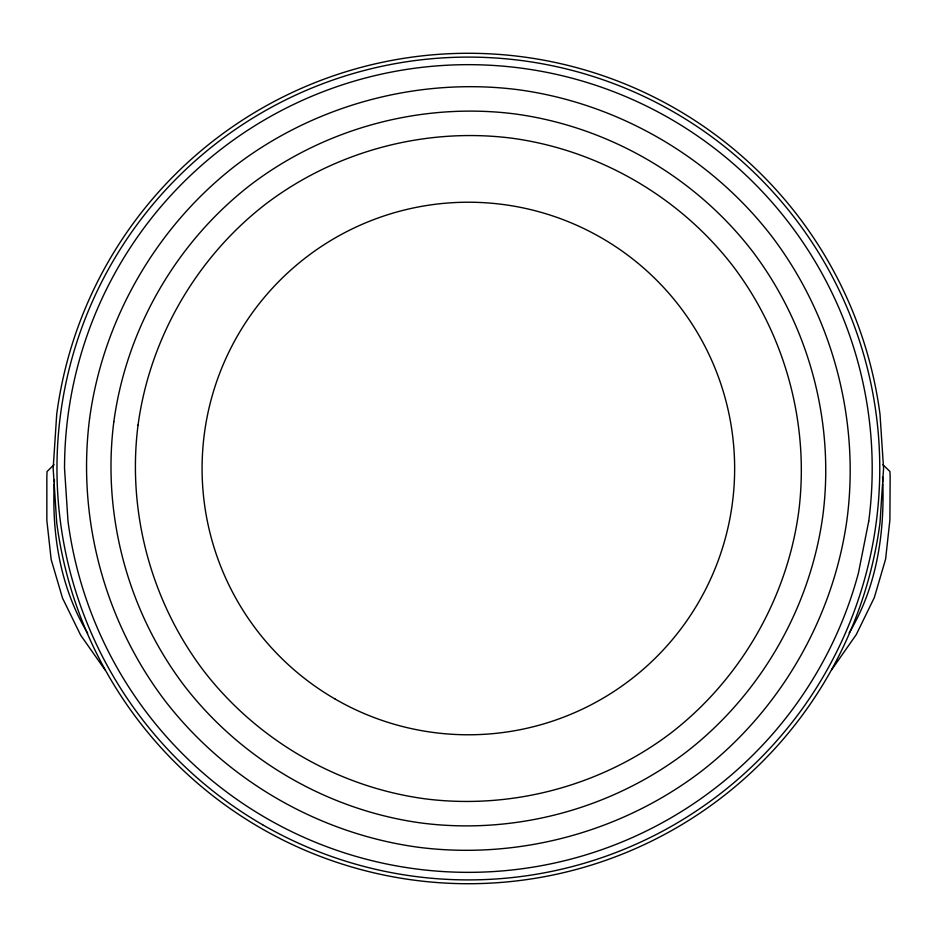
<?xml version="1.0" encoding="UTF-8"?>
<svg xmlns="http://www.w3.org/2000/svg" width="937" height="937" viewBox="0 0 937 937"><rect width="100%" height="100%" fill="white"/><g stroke="black" fill="none" stroke-linecap="round" stroke-linejoin="round"><path stroke-width="1.41" d="M882.572 477.027C885.137 530.857 877.442 586.07 849.145 632.873M882.549 484.066L880.007 522.694A415.196 415.196 0 0 1 56.712 522.694L54.182 484.066M882.677 482.016L883.568 468.5L880.007 414.306A415.196 415.196 0 0 0 56.712 414.306L53.163 468.5L54.053 482.016M831.599 669.826L856.207 634.7L874.315 597.595L885.606 559.12L889.892 520L890.15 476.968L889.939 471.51L882.97 464.705M54.03 464.705L47.061 471.522L46.85 476.968L46.85 520.457L51.172 559.576L62.498 598.04L80.629 635.134L105.272 670.224M87.691 633.295C59.968 587.218 51.43 532.966 54.428 479.908M89.589 418.628C76.869 518.091 104.522 621.301 165.263 701.075C226.602 780.392 319.142 833.825 418.499 847.282C517.95 859.99 621.172 832.337 700.946 771.596C780.263 710.269 833.684 617.729 847.142 518.372C859.861 418.909 832.208 315.699 771.467 235.925C710.129 156.608 617.588 103.175 518.231 89.718C418.78 77.01 315.558 104.663 235.784 165.404C156.467 226.731 103.047 319.271 89.589 418.628M113.822 421.826C101.922 514.917 127.807 611.521 184.659 686.2C242.074 760.434 328.688 810.446 421.685 823.049C514.776 834.949 611.392 809.064 686.06 752.212C760.305 694.797 810.318 608.183 822.909 515.174C834.808 422.083 808.924 325.479 752.071 250.8C694.657 176.566 608.043 126.554 515.045 113.951C421.955 102.051 325.338 127.936 250.671 184.788C176.425 242.203 126.413 328.817 113.822 421.826M138.055 425.011C126.963 511.743 151.08 601.753 204.055 671.314C257.534 740.488 338.234 787.068 424.883 798.804C511.614 809.896 601.613 785.78 671.185 732.816C740.347 679.325 786.939 598.626 798.675 511.989C809.767 425.257 785.651 335.247 732.675 265.686C679.196 196.512 598.497 149.932 511.848 138.196C425.117 127.104 335.118 151.22 265.546 204.184C196.383 257.675 149.791 338.374 138.055 425.011M868.74 521.206L858.433 573.022A403.824 403.824 0 0 1 67.991 521.206L64.536 468.5A403.824 403.824 0 0 1 494.771 65.531A403.824 403.824 0 0 1 868.74 521.206M262.665 824.794A411.413 411.413 0 0 0 879.773 468.5A411.413 411.413 0 0 0 262.665 112.206A411.413 411.413 0 0 0 262.665 824.794M335.223 699.107A266.284 266.284 0 0 0 734.643 468.5A266.284 266.284 0 0 0 335.223 237.893A266.284 266.284 0 0 0 335.223 699.107"/></g></svg>
